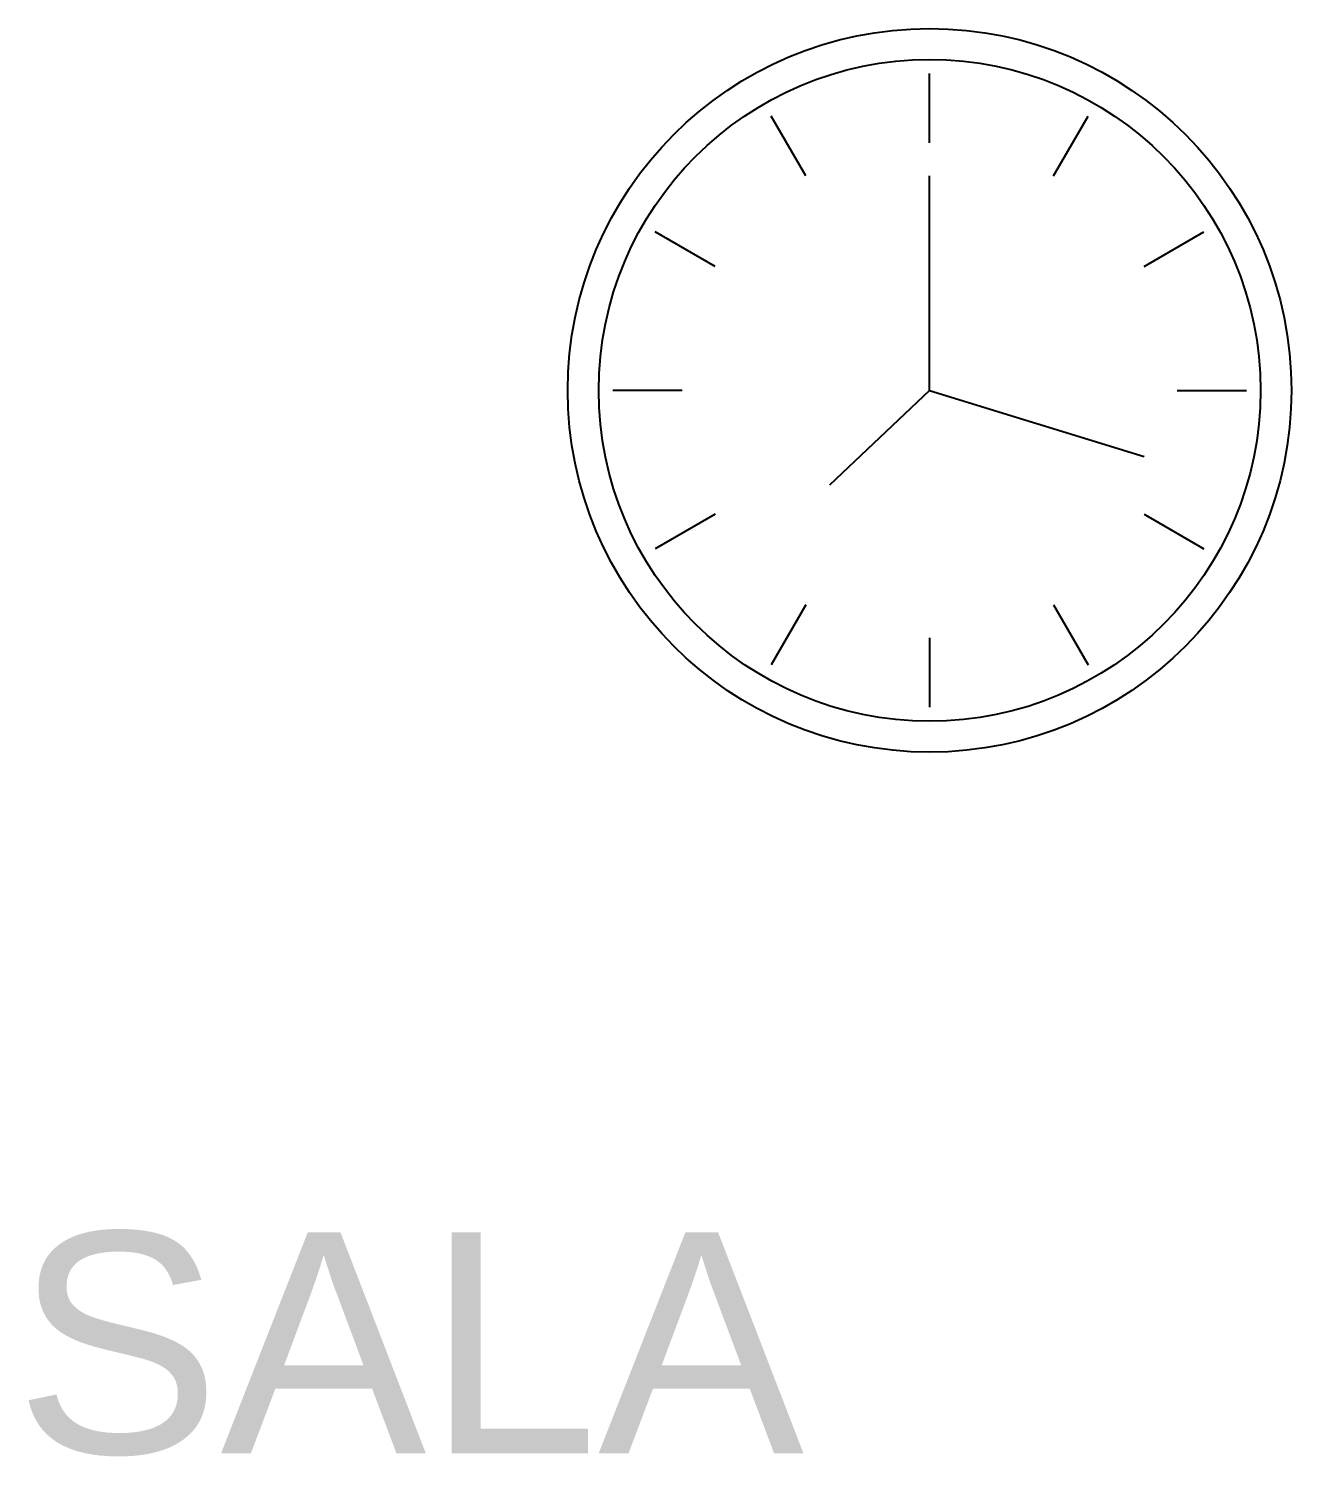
# Model space of a CAD drawing. Header units: inches. Extents: x 0.9 to 45.9, y 0.4 to 30.4.
# Drawn here: x 27.817 to 28.389, y 3.97 to 4.616 of the extents above; entities that cross this region are included whole.
import ezdxf

# ---------------------------------------------------------------- set-up
doc = ezdxf.new("R2010")
doc.units = ezdxf.units.IN
doc.header["$MEASUREMENT"] = 0
doc.layers.add('CALIDAD 00', color=132, linetype='Continuous', lineweight=0)
doc.layers.add('MOBILIARIO', color=8, linetype='Continuous')
doc.styles.get("Standard").update_dxf_attribs({"font": 'Arial.ttf'})

# ---------------------------------------------------------------- blocks, each defined once
blk = doc.blocks.new('fjrvetyik')
at = {"layer": 'MOBILIARIO'}
for p, q in [((2276.29055, 1337.90663), (2276.29055, 1337.95137)), ((2276.21054, 1337.88519), (2276.18817, 1337.92394)), ((2276.37056, 1337.88519), (2276.39293, 1337.92394)), ((2276.29055, 1337.74661), (2276.29055, 1337.88519)), ((2276.15197, 1337.82662), (2276.11322, 1337.84899)), ((2276.42913, 1337.82662), (2276.46788, 1337.84899)), ((2276.13054, 1337.74661), (2276.08579, 1337.74661)), ((2276.29055, 1337.74661), (2276.22593, 1337.68542)), ((2276.29055, 1337.74661), (2276.42913, 1337.70383)), ((2276.45057, 1337.74661), (2276.49531, 1337.74661)), ((2276.15197, 1337.6666), (2276.11322, 1337.64423)), ((2276.42913, 1337.6666), (2276.46788, 1337.64423)), ((2276.21054, 1337.60803), (2276.18817, 1337.56928)), ((2276.37056, 1337.60803), (2276.39293, 1337.56928)), ((2276.29055, 1337.5866), (2276.29055, 1337.54185))]:
    blk.add_line(p, q, dxfattribs=at)
at = {"layer": 'MOBILIARIO', "lineweight": -2}
for radius in [0.23387, 0.21387]:
    blk.add_circle((2276.29055, 1337.74661), radius, dxfattribs=at)

msp = doc.modelspace()

# ---------------------------------------------------------------- block references
at = {"layer": 'MOBILIARIO', "lineweight": -2, "xscale": 0.6999999999998181, "yscale": 0.6999999999998181, "zscale": 0.6999999999998181}
msp.add_blockref('fjrvetyik', (-1565.17825, -931.97009, -0.074), dxfattribs=at)

# ---------------------------------------------------------------- texts
at = {"layer": 'CALIDAD 00'}
msp.add_text('SALA', height=0.1, dxfattribs=at).set_placement((27.81114, 3.97157, -0.074))

doc.saveas('drawing.dxf')
